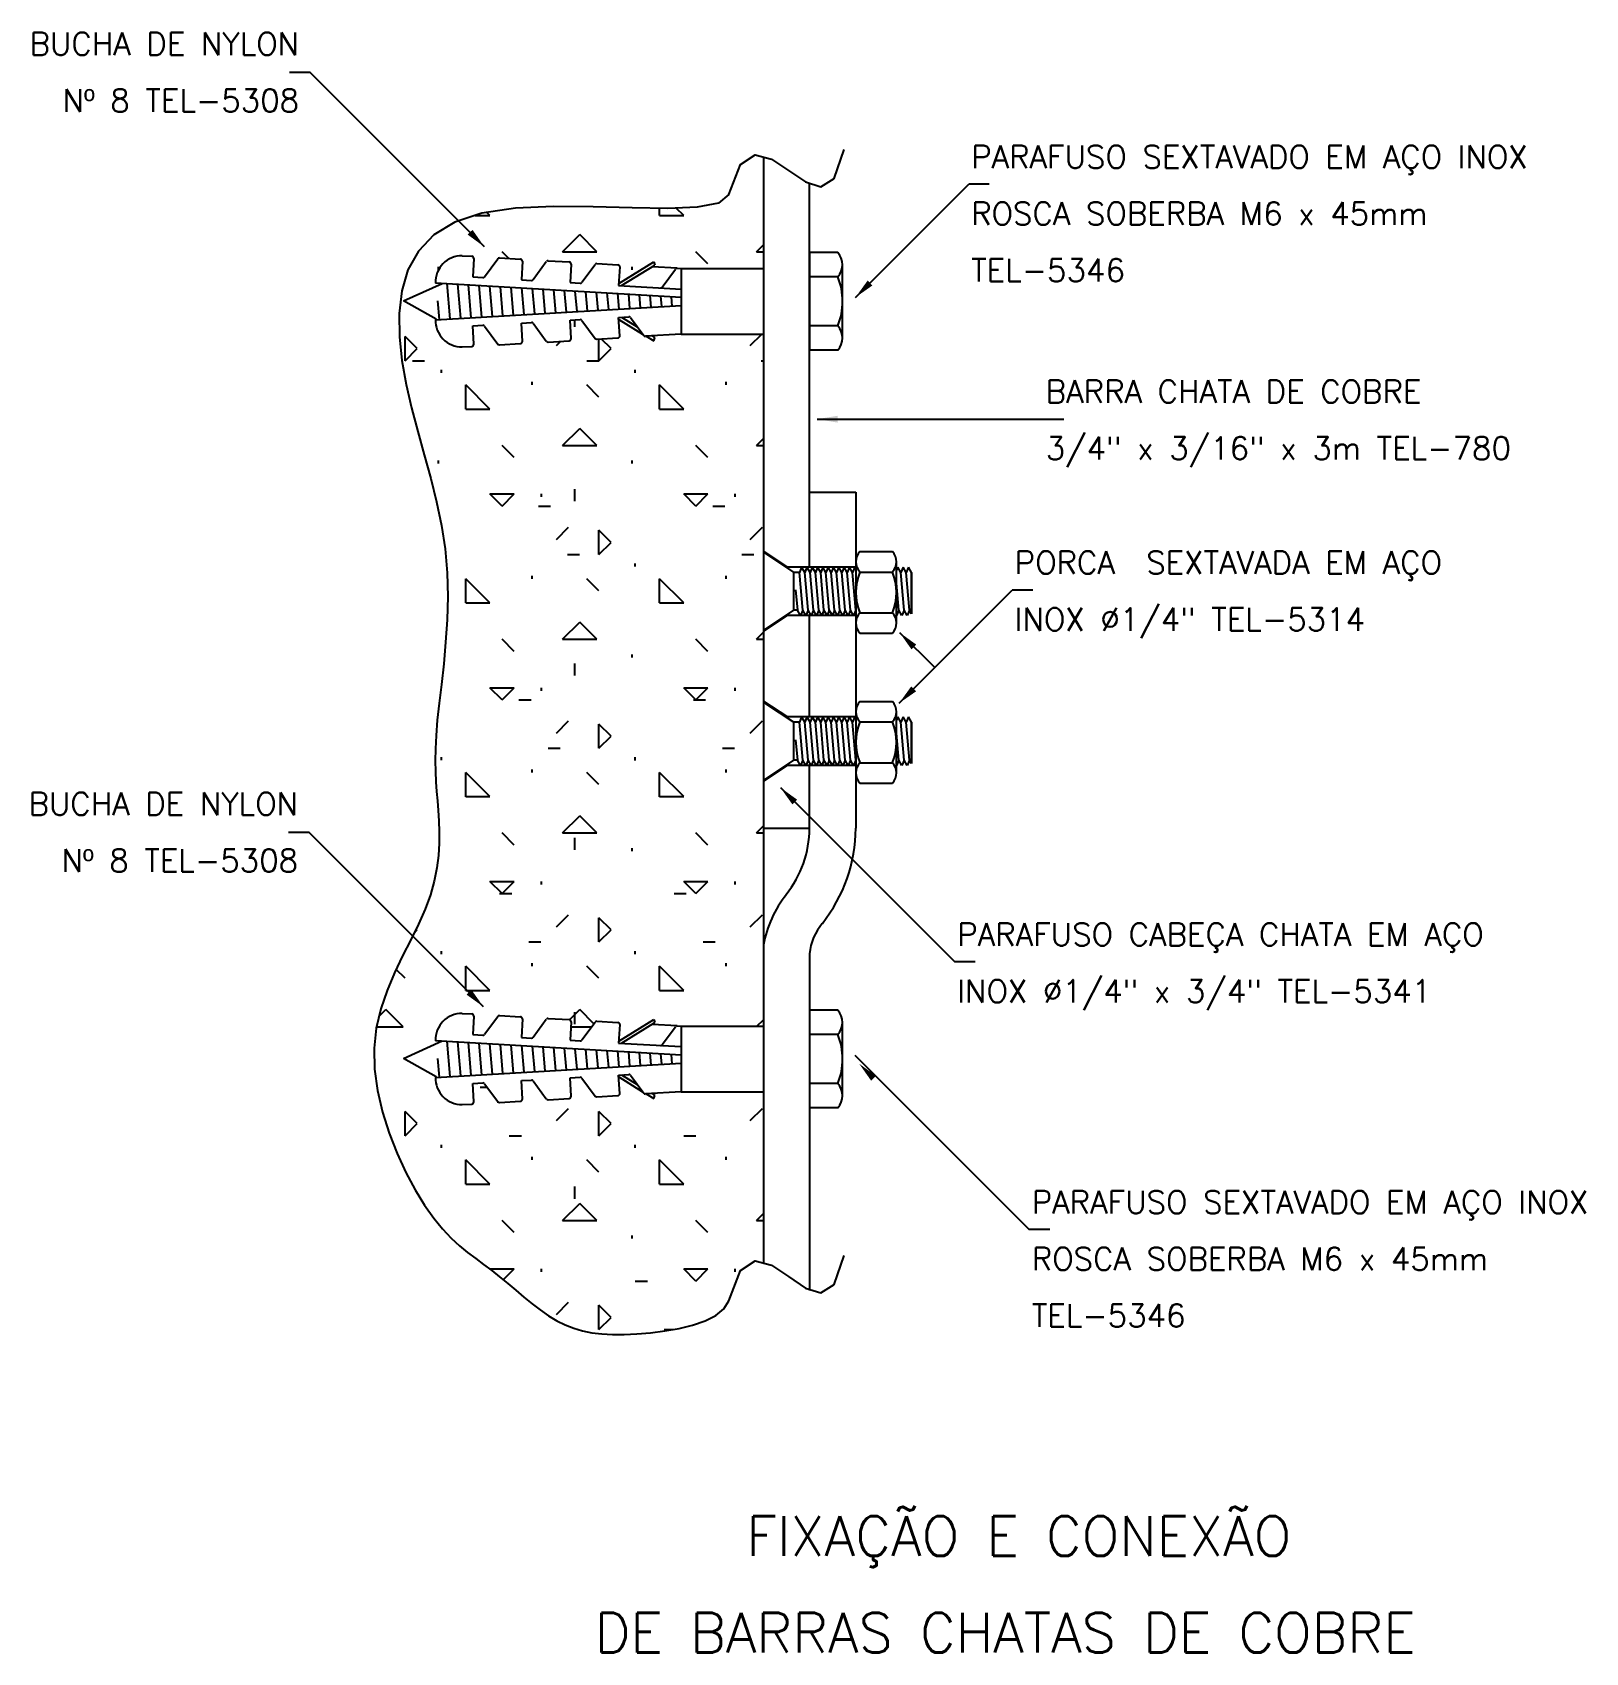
# Model space of a CAD drawing. Header units: millimetres. Extents: x -4559.3 to -4545.6, y -4617 to -4602.7.
import ezdxf
from ezdxf.enums import TextEntityAlignment as Align

# ---------------------------------------------------------------- set-up
doc = ezdxf.new("R2010")
doc.units = ezdxf.units.MM
doc.header["$LTSCALE"] = 10
doc.linetypes.add('DASHED', pattern=[0.75, 0.5, -0.25])
doc.layers.add('Termotécnica', color=7, linetype='Continuous')
doc.styles.add('r140', font='romans.shx')
doc.styles.add('r80', font='romans.shx')

msp = doc.modelspace()

# ---------------------------------------------------------------- hatches: boundary and pattern name
at = {"layer": 'Termotécnica'}
h = msp.add_hatch(dxfattribs=at)
h.set_pattern_fill('CONCRE', color=1, scale=1.706667, style=0)
h.set_pattern_definition([(0, (-4560.5713, -4619.7083), (1.70667, 1.70667), [0.21333, -1.49333]), (90, (-4560.5713, -4619.7083), (-1.70667, 1.70667), [0.21333, -1.49333]), (135, (-4560.358, -4619.7083), (-1.70667, 0), [0.3017, -2.11189]), (0, (-4560.358, -4618.7483), (1.70667, 1.70667), [0.21333, -1.49333]), (45, (-4560.2513, -4618.8549), (0, 1.70667), [0.15085, -2.26274]), (135, (-4560.2513, -4618.8549), (-1.70667, 0), [0.15085, -2.26274]), (0, (-4559.718, -4618.3216), (1.70667, 1.70667), [0.3017, -1.40497]), (45, (-4559.718, -4618.3216), (0, 1.70667), [0.21333, -2.20026]), (135, (-4559.4163, -4618.3216), (-1.70667, 0), [0.21333, -2.20026]), (90, (-4559.398, -4619.2816), (-1.70667, 1.70667), [0.21333, -1.49333]), (45, (-4559.398, -4619.2816), (0, 1.70667), [0.15085, -2.26274]), (135, (-4559.2913, -4619.1749), (-1.70667, 0), [0.15085, -2.26274]), (0, (-4560.358, -4619.2816), (1.70667, 1.70667), [0.10667, -1.42933]), (0, (-4559.078, -4618.855), (1.70667, 1.70667), [0.10667, -1.42933]), (90, (-4559.6113, -4618.6416), (-1.70667, 1.70667), [0.10667, -1.42933]), (135, (-4559.398, -4619.6016), (-1.70667, 0), [0.15085, -2.26274]), (135, (-4560.1447, -4618.4283), (-1.70667, 0), [0.15085, -2.26274]), (45, (-4559.7713, -4619.1483), (0, 1.70667), [0.15085, -2.26274]), (90, (-4559.9847, -4619.495), (-1.70667, 1.70667), [0.02667, -1.68]), (90, (-4559.9047, -4618.775), (-1.70667, 1.70667), [0.02667, -1.68]), (90, (-4559.1047, -4618.4816), (-1.70667, 1.70667), [0.02667, -1.68]), (90, (-4559.078, -4619.3883), (-1.70667, 1.70667), [0.02667, -1.68])])
h.paths.add_polyline_path([(-4553.551, -4612.067), (-4553.867, -4612.086, -0.253792), (-4553.882, -4612.079), (-4553.892, -4612.066), (-4554.102, -4611.936), (-4554.093, -4612.081, -0.414214), (-4554.11, -4612.1), (-4554.295, -4612.111, -0.253792), (-4554.311, -4612.104), (-4554.427, -4611.946, 0.253792), (-4554.443, -4611.938), (-4554.531, -4611.944), (-4554.522, -4612.106, -0.414214), (-4554.539, -4612.125), (-4554.724, -4612.136, -0.253792), (-4554.74, -4612.128), (-4554.856, -4611.971, 0.253792), (-4554.871, -4611.963), (-4554.96, -4611.968), (-4554.95, -4612.131, -0.414214), (-4554.967, -4612.15), (-4555.153, -4612.161, -0.253792), (-4555.168, -4612.153), (-4555.284, -4611.996, 0.253792), (-4555.3, -4611.988), (-4555.388, -4611.993), (-4555.379, -4612.156, -0.414214), (-4555.396, -4612.175), (-4555.482, -4612.18, -0.393475), (-4555.716, -4611.962), (-4555.728, -4611.992), (-4555.756, -4611.945), (-4555.803, -4611.945), (-4555.803, -4611.611), (-4555.784, -4611.611), (-4555.765, -4611.565), (-4555.738, -4611.611), (-4555.717, -4611.611, -0.29125), (-4555.582, -4611.398), (-4556.04, -4610.941), (-4556.077, -4611.019), (-4556.143, -4611.174), (-4556.198, -4611.336), (-4556.238, -4611.506), (-4556.257, -4611.683), (-4556.253, -4611.867), (-4556.227, -4612.056), (-4556.183, -4612.245), (-4556.124, -4612.43), (-4556.054, -4612.609), (-4555.976, -4612.777), (-4555.894, -4612.93), (-4555.812, -4613.065), (-4555.732, -4613.18), (-4555.655, -4613.275), (-4555.579, -4613.355), (-4555.506, -4613.423), (-4555.434, -4613.483), (-4555.362, -4613.536), (-4555.292, -4613.588), (-4555.221, -4613.64), (-4555.151, -4613.696), (-4555.08, -4613.755), (-4555.009, -4613.815), (-4554.937, -4613.875), (-4554.866, -4613.933), (-4554.793, -4613.988), (-4554.721, -4614.039), (-4554.648, -4614.083), (-4554.575, -4614.12), (-4554.499, -4614.15), (-4554.421, -4614.173), (-4554.339, -4614.189), (-4554.251, -4614.2), (-4554.157, -4614.205), (-4554.055, -4614.204), (-4553.943, -4614.199), (-4553.823, -4614.189), (-4553.697, -4614.173), (-4553.571, -4614.151), (-4553.451, -4614.121), (-4553.342, -4614.083), (-4553.248, -4614.036), (-4553.177, -4613.977), (-4553.132, -4613.907), (-4553.029, -4613.64), (-4552.901, -4613.555), (-4552.828, -4613.574), (-4552.828, -4612.067)], flags=0)
h.paths.add_polyline_path([(-4552.828, -4607.576), (-4552.828, -4607.334), (-4552.828, -4607.305), (-4552.828, -4605.393), (-4553.551, -4605.393), (-4553.867, -4605.412, -0.253792), (-4553.882, -4605.405), (-4553.892, -4605.392), (-4554.102, -4605.263), (-4554.093, -4605.407, -0.414214), (-4554.11, -4605.426), (-4554.295, -4605.437, -0.253792), (-4554.311, -4605.43), (-4554.427, -4605.272, 0.253792), (-4554.443, -4605.265), (-4554.531, -4605.27), (-4554.522, -4605.432, -0.414214), (-4554.539, -4605.451), (-4554.724, -4605.462, -0.253792), (-4554.74, -4605.455), (-4554.856, -4605.297, 0.253792), (-4554.871, -4605.289), (-4554.96, -4605.295), (-4554.95, -4605.457, -0.414214), (-4554.967, -4605.476), (-4555.153, -4605.487, -0.253792), (-4555.168, -4605.48), (-4555.284, -4605.322, 0.253792), (-4555.3, -4605.314), (-4555.388, -4605.32), (-4555.379, -4605.482, -0.414214), (-4555.396, -4605.501), (-4555.482, -4605.506, -0.393475), (-4555.716, -4605.288), (-4555.728, -4605.318), (-4555.756, -4605.271), (-4555.803, -4605.271), (-4555.803, -4604.937), (-4555.784, -4604.937), (-4555.765, -4604.891), (-4555.738, -4604.937), (-4555.717, -4604.937, -0.415154), (-4555.482, -4604.702), (-4555.396, -4604.707, -0.414214), (-4555.379, -4604.726), (-4555.388, -4604.889), (-4555.3, -4604.894, 0.253792), (-4555.284, -4604.887), (-4555.21, -4604.785), (-4555.573, -4604.422), (-4555.731, -4604.519), (-4555.867, -4604.661), (-4555.959, -4604.827), (-4556.014, -4605.012), (-4556.037, -4605.21), (-4556.034, -4605.416), (-4556.012, -4605.626), (-4555.974, -4605.836), (-4555.927, -4606.043), (-4555.872, -4606.25), (-4555.815, -4606.457), (-4555.758, -4606.663), (-4555.706, -4606.87), (-4555.662, -4607.077), (-4555.63, -4607.285), (-4555.613, -4607.495), (-4555.608, -4607.703), (-4555.613, -4607.908), (-4555.627, -4608.107), (-4555.644, -4608.298), (-4555.664, -4608.478), (-4555.684, -4608.644), (-4555.7, -4608.794), (-4555.711, -4608.927), (-4555.717, -4609.045), (-4555.719, -4609.15), (-4555.717, -4609.246), (-4555.712, -4609.335), (-4555.706, -4609.42), (-4555.699, -4609.504), (-4555.692, -4609.59), (-4555.687, -4609.681), (-4555.683, -4609.777), (-4555.684, -4609.878), (-4555.69, -4609.984), (-4555.704, -4610.095), (-4555.727, -4610.211), (-4555.761, -4610.333), (-4555.807, -4610.459), (-4555.866, -4610.59), (-4555.934, -4610.727), (-4556.006, -4610.87), (-4556.04, -4610.941), (-4555.582, -4611.398, -0.110539), (-4555.482, -4611.376), (-4555.396, -4611.381, -0.414214), (-4555.379, -4611.4), (-4555.388, -4611.563), (-4555.3, -4611.568, 0.253792), (-4555.284, -4611.56), (-4555.168, -4611.403, -0.253792), (-4555.153, -4611.395), (-4554.967, -4611.406, -0.414214), (-4554.95, -4611.425), (-4554.96, -4611.588), (-4554.871, -4611.593, 0.253792), (-4554.856, -4611.585), (-4554.74, -4611.427, -0.253792), (-4554.724, -4611.42), (-4554.539, -4611.431, -0.414214), (-4554.522, -4611.45), (-4554.531, -4611.612), (-4554.443, -4611.618, 0.253792), (-4554.427, -4611.61), (-4554.311, -4611.452, -0.253792), (-4554.295, -4611.445), (-4554.11, -4611.456, -0.414214), (-4554.093, -4611.475), (-4554.102, -4611.62), (-4553.794, -4611.43), (-4553.783, -4611.457), (-4553.809, -4611.473), (-4553.587, -4611.486), (-4553.551, -4611.489), (-4552.828, -4611.489), (-4552.828, -4610.773), (-4552.828, -4609.745), (-4552.828, -4609.332), (-4552.828, -4609.302), (-4552.828, -4609.06), (-4552.828, -4608.897), (-4552.828, -4608.655), (-4552.828, -4608.625), (-4552.828, -4608.011), (-4552.828, -4607.982), (-4552.828, -4607.739)], flags=0)
h.paths.add_polyline_path([(-4552.828, -4603.831), (-4552.901, -4603.812), (-4553.029, -4603.897), (-4553.132, -4604.164), (-4553.222, -4604.238), (-4553.41, -4604.274), (-4553.671, -4604.285), (-4553.985, -4604.28), (-4554.328, -4604.271), (-4554.678, -4604.269), (-4555.012, -4604.283), (-4555.307, -4604.327), (-4555.547, -4604.406), (-4555.573, -4604.422), (-4555.21, -4604.785), (-4555.168, -4604.729, -0.253792), (-4555.153, -4604.721), (-4554.967, -4604.732, -0.414214), (-4554.95, -4604.751), (-4554.96, -4604.914), (-4554.871, -4604.919, 0.253792), (-4554.856, -4604.912), (-4554.74, -4604.754, -0.253792), (-4554.724, -4604.746), (-4554.539, -4604.757, -0.414214), (-4554.522, -4604.776), (-4554.531, -4604.939), (-4554.443, -4604.944, 0.253792), (-4554.427, -4604.936), (-4554.311, -4604.779, -0.253792), (-4554.295, -4604.771), (-4554.11, -4604.782, -0.414214), (-4554.093, -4604.801), (-4554.102, -4604.946), (-4553.794, -4604.756), (-4553.783, -4604.784), (-4553.809, -4604.8), (-4553.587, -4604.812), (-4553.551, -4604.815), (-4552.828, -4604.815)])

# ---------------------------------------------------------------- linework, layer by layer
at = {"layer": 'Termotécnica', "color": 2}
for p, q in [((-4556.821, -4603.088), (-4557.001, -4603.088)), ((-4555.285, -4604.624), (-4556.821, -4603.088)), ((-4552.017, -4605.069), (-4551.02, -4604.072)), ((-4550.84, -4604.072), (-4551.02, -4604.072)), ((-4555.482, -4604.702), (-4555.396, -4604.707)), ((-4555.379, -4604.726), (-4555.388, -4604.889)), ((-4555.284, -4604.887), (-4555.168, -4604.729)), ((-4555.153, -4604.721), (-4554.967, -4604.732)), ((-4554.724, -4604.746), (-4554.539, -4604.757)), ((-4552.421, -4604.675), (-4552.421, -4605.533)), ((-4552.172, -4604.675), (-4552.421, -4604.675)), ((-4555.388, -4604.889), (-4555.3, -4604.894)), ((-4554.95, -4604.751), (-4554.96, -4604.914)), ((-4554.856, -4604.912), (-4554.74, -4604.754)), ((-4554.522, -4604.776), (-4554.531, -4604.939)), ((-4554.427, -4604.936), (-4554.311, -4604.779)), ((-4554.295, -4604.771), (-4554.11, -4604.782)), ((-4554.093, -4604.801), (-4554.103, -4604.964)), ((-4553.551, -4604.815), (-4552.828, -4604.815)), ((-4553.551, -4604.815), (-4553.551, -4605.393)), ((-4552.828, -4604.815), (-4552.828, -4605.393)), ((-4552.172, -4604.888), (-4552.421, -4604.888)), ((-4552.131, -4605.424), (-4552.131, -4604.781)), ((-4555.998, -4605.1), (-4555.657, -4604.946)), ((-4555.717, -4604.942), (-4553.551, -4605.068)), ((-4554.96, -4604.914), (-4554.871, -4604.919)), ((-4554.531, -4604.939), (-4554.443, -4604.944)), ((-4554.103, -4604.964), (-4553.551, -4604.996)), ((-4555.709, -4605.262), (-4555.998, -4605.1)), ((-4555.717, -4605.266), (-4553.551, -4605.14)), ((-4555.707, -4605.266), (-4555.709, -4605.262)), ((-4555.388, -4605.32), (-4555.3, -4605.314)), ((-4555.379, -4605.482), (-4555.388, -4605.32)), ((-4554.96, -4605.295), (-4554.871, -4605.289)), ((-4554.95, -4605.457), (-4554.96, -4605.295)), ((-4554.856, -4605.297), (-4554.74, -4605.455)), ((-4554.531, -4605.27), (-4554.443, -4605.265)), ((-4554.522, -4605.432), (-4554.531, -4605.27)), ((-4554.427, -4605.272), (-4554.311, -4605.43)), ((-4554.103, -4605.245), (-4554.014, -4605.24)), ((-4554.093, -4605.407), (-4554.103, -4605.245)), ((-4553.999, -4605.247), (-4553.882, -4605.405)), ((-4552.172, -4605.32), (-4552.421, -4605.32)), ((-4555.284, -4605.322), (-4555.168, -4605.48)), ((-4554.724, -4605.462), (-4554.539, -4605.451)), ((-4554.295, -4605.437), (-4554.11, -4605.426)), ((-4553.551, -4605.393), (-4552.828, -4605.393)), ((-4555.482, -4605.506), (-4555.396, -4605.501)), ((-4555.153, -4605.487), (-4554.967, -4605.476)), ((-4552.172, -4605.533), (-4552.421, -4605.533)), ((-4552.355, -4606.141), (-4550.183, -4606.141)), ((-4551.98, -4607.308), (-4551.691, -4607.308)), ((-4552.491, -4607.444), (-4552.511, -4607.491)), ((-4552.464, -4607.491), (-4552.491, -4607.444)), ((-4552.445, -4607.444), (-4552.464, -4607.491)), ((-4552.417, -4607.491), (-4552.445, -4607.444)), ((-4552.398, -4607.444), (-4552.417, -4607.491)), ((-4552.37, -4607.491), (-4552.398, -4607.444)), ((-4552.351, -4607.444), (-4552.37, -4607.491)), ((-4552.323, -4607.491), (-4552.351, -4607.444)), ((-4552.304, -4607.444), (-4552.323, -4607.491)), ((-4552.277, -4607.491), (-4552.304, -4607.444)), ((-4552.257, -4607.444), (-4552.277, -4607.491)), ((-4552.23, -4607.491), (-4552.257, -4607.444)), ((-4552.21, -4607.444), (-4552.23, -4607.491)), ((-4552.183, -4607.491), (-4552.21, -4607.444)), ((-4552.164, -4607.444), (-4552.183, -4607.491)), ((-4552.136, -4607.491), (-4552.164, -4607.444)), ((-4552.117, -4607.444), (-4552.136, -4607.491)), ((-4552.089, -4607.491), (-4552.117, -4607.444)), ((-4552.07, -4607.444), (-4552.089, -4607.491)), ((-4552.043, -4607.491), (-4552.07, -4607.444)), ((-4552.023, -4607.444), (-4552.043, -4607.491)), ((-4552.015, -4607.459), (-4552.023, -4607.444)), ((-4552.015, -4607.398), (-4552.015, -4607.94)), ((-4551.656, -4607.937), (-4551.656, -4607.398)), ((-4551.645, -4607.444), (-4551.656, -4607.471)), ((-4551.617, -4607.491), (-4551.645, -4607.444)), ((-4551.598, -4607.444), (-4551.617, -4607.491)), ((-4551.57, -4607.491), (-4551.598, -4607.444)), ((-4551.551, -4607.444), (-4551.57, -4607.491)), ((-4551.524, -4607.491), (-4551.551, -4607.444)), ((-4552.511, -4607.491), (-4552.559, -4607.491)), ((-4551.98, -4607.488), (-4551.691, -4607.488)), ((-4551.524, -4607.491), (-4551.524, -4607.855)), ((-4551.524, -4607.825), (-4551.524, -4607.491)), ((-4551.633, -4608.644), (-4550.636, -4607.648)), ((-4550.456, -4607.648), (-4550.636, -4607.648)), ((-4552.529, -4607.825), (-4552.559, -4607.825)), ((-4552.501, -4607.871), (-4552.529, -4607.825)), ((-4552.482, -4607.825), (-4552.501, -4607.871)), ((-4552.455, -4607.871), (-4552.482, -4607.825)), ((-4552.435, -4607.825), (-4552.455, -4607.871)), ((-4552.408, -4607.871), (-4552.435, -4607.825)), ((-4552.388, -4607.825), (-4552.408, -4607.871)), ((-4552.361, -4607.871), (-4552.388, -4607.825)), ((-4552.341, -4607.825), (-4552.361, -4607.871)), ((-4552.314, -4607.871), (-4552.341, -4607.825)), ((-4552.295, -4607.825), (-4552.314, -4607.871)), ((-4552.267, -4607.871), (-4552.295, -4607.825)), ((-4552.248, -4607.825), (-4552.267, -4607.871)), ((-4552.22, -4607.871), (-4552.248, -4607.825)), ((-4552.201, -4607.825), (-4552.22, -4607.871)), ((-4552.174, -4607.871), (-4552.201, -4607.825)), ((-4552.154, -4607.825), (-4552.174, -4607.871)), ((-4552.127, -4607.871), (-4552.154, -4607.825)), ((-4552.107, -4607.825), (-4552.127, -4607.871)), ((-4552.08, -4607.871), (-4552.107, -4607.825)), ((-4552.08, -4607.871), (-4552.107, -4607.825)), ((-4552.061, -4607.825), (-4552.08, -4607.871)), ((-4552.061, -4607.825), (-4552.08, -4607.871)), ((-4552.033, -4607.871), (-4552.061, -4607.825)), ((-4552.033, -4607.871), (-4552.061, -4607.825)), ((-4552.014, -4607.825), (-4552.033, -4607.871)), ((-4552.014, -4607.825), (-4552.033, -4607.871)), ((-4551.98, -4607.847), (-4551.691, -4607.847)), ((-4551.635, -4607.825), (-4551.655, -4607.871)), ((-4551.608, -4607.871), (-4551.635, -4607.825)), ((-4551.588, -4607.825), (-4551.608, -4607.871)), ((-4551.561, -4607.871), (-4551.588, -4607.825)), ((-4551.542, -4607.825), (-4551.561, -4607.871)), ((-4551.524, -4607.855), (-4551.542, -4607.825)), ((-4551.98, -4608.027), (-4551.691, -4608.027)), ((-4551.629, -4608.021), (-4551.319, -4608.33)), ((-4552.015, -4608.719), (-4552.015, -4609.261)), ((-4551.98, -4608.629), (-4551.691, -4608.629)), ((-4551.656, -4609.258), (-4551.656, -4608.719)), ((-4552.511, -4608.812), (-4552.559, -4608.812)), ((-4552.491, -4608.765), (-4552.511, -4608.812)), ((-4552.464, -4608.812), (-4552.491, -4608.765)), ((-4552.445, -4608.765), (-4552.464, -4608.812)), ((-4552.417, -4608.812), (-4552.445, -4608.765)), ((-4552.398, -4608.765), (-4552.417, -4608.812)), ((-4552.37, -4608.812), (-4552.398, -4608.765)), ((-4552.351, -4608.765), (-4552.37, -4608.812)), ((-4552.323, -4608.812), (-4552.351, -4608.765)), ((-4552.304, -4608.765), (-4552.323, -4608.812)), ((-4552.277, -4608.812), (-4552.304, -4608.765)), ((-4552.257, -4608.765), (-4552.277, -4608.812)), ((-4552.23, -4608.812), (-4552.257, -4608.765)), ((-4552.21, -4608.765), (-4552.23, -4608.812)), ((-4552.183, -4608.812), (-4552.21, -4608.765)), ((-4552.164, -4608.765), (-4552.183, -4608.812)), ((-4552.136, -4608.812), (-4552.164, -4608.765)), ((-4552.117, -4608.765), (-4552.136, -4608.812)), ((-4552.089, -4608.812), (-4552.117, -4608.765)), ((-4552.07, -4608.765), (-4552.089, -4608.812)), ((-4552.043, -4608.812), (-4552.07, -4608.765)), ((-4552.023, -4608.765), (-4552.043, -4608.812)), ((-4552.015, -4608.78), (-4552.023, -4608.765)), ((-4551.98, -4608.809), (-4551.691, -4608.809)), ((-4551.645, -4608.765), (-4551.656, -4608.792)), ((-4551.617, -4608.812), (-4551.645, -4608.765)), ((-4551.598, -4608.765), (-4551.617, -4608.812)), ((-4551.57, -4608.812), (-4551.598, -4608.765)), ((-4551.551, -4608.765), (-4551.57, -4608.812)), ((-4551.524, -4608.812), (-4551.551, -4608.765)), ((-4551.524, -4609.145), (-4551.524, -4608.812)), ((-4551.524, -4608.812), (-4551.524, -4609.176)), ((-4552.529, -4609.145), (-4552.559, -4609.145)), ((-4552.501, -4609.192), (-4552.529, -4609.145)), ((-4552.482, -4609.145), (-4552.501, -4609.192)), ((-4552.455, -4609.192), (-4552.482, -4609.145)), ((-4552.435, -4609.145), (-4552.455, -4609.192)), ((-4552.408, -4609.192), (-4552.435, -4609.145)), ((-4552.388, -4609.145), (-4552.408, -4609.192)), ((-4552.361, -4609.192), (-4552.388, -4609.145)), ((-4552.341, -4609.145), (-4552.361, -4609.192)), ((-4552.314, -4609.192), (-4552.341, -4609.145)), ((-4552.295, -4609.145), (-4552.314, -4609.192)), ((-4552.267, -4609.192), (-4552.295, -4609.145)), ((-4552.248, -4609.145), (-4552.267, -4609.192)), ((-4552.22, -4609.192), (-4552.248, -4609.145)), ((-4552.201, -4609.145), (-4552.22, -4609.192)), ((-4552.174, -4609.192), (-4552.201, -4609.145)), ((-4552.154, -4609.145), (-4552.174, -4609.192)), ((-4552.127, -4609.192), (-4552.154, -4609.145)), ((-4552.107, -4609.145), (-4552.127, -4609.192)), ((-4552.08, -4609.192), (-4552.107, -4609.145)), ((-4552.08, -4609.192), (-4552.107, -4609.145)), ((-4552.061, -4609.145), (-4552.08, -4609.192)), ((-4552.061, -4609.145), (-4552.08, -4609.192)), ((-4552.033, -4609.192), (-4552.061, -4609.145)), ((-4552.033, -4609.192), (-4552.061, -4609.145)), ((-4552.014, -4609.145), (-4552.033, -4609.192)), ((-4552.014, -4609.145), (-4552.033, -4609.192)), ((-4551.98, -4609.168), (-4551.691, -4609.168)), ((-4551.635, -4609.145), (-4551.655, -4609.192)), ((-4551.608, -4609.192), (-4551.635, -4609.145)), ((-4551.588, -4609.145), (-4551.608, -4609.192)), ((-4551.561, -4609.192), (-4551.588, -4609.145)), ((-4551.542, -4609.145), (-4551.561, -4609.192)), ((-4551.524, -4609.176), (-4551.542, -4609.145)), ((-4552.678, -4609.387), (-4551.142, -4610.922)), ((-4551.98, -4609.347), (-4551.691, -4609.347)), ((-4556.83, -4609.783), (-4557.01, -4609.783)), ((-4555.294, -4611.318), (-4556.83, -4609.783)), ((-4550.962, -4610.922), (-4551.142, -4610.922)), ((-4555.482, -4611.376), (-4555.396, -4611.381)), ((-4555.379, -4611.4), (-4555.388, -4611.563)), ((-4555.284, -4611.56), (-4555.168, -4611.403)), ((-4555.153, -4611.395), (-4554.967, -4611.406)), ((-4554.95, -4611.425), (-4554.96, -4611.588)), ((-4554.856, -4611.585), (-4554.74, -4611.427)), ((-4554.724, -4611.42), (-4554.539, -4611.431)), ((-4554.522, -4611.45), (-4554.531, -4611.612)), ((-4554.427, -4611.61), (-4554.311, -4611.452)), ((-4554.295, -4611.445), (-4554.11, -4611.456)), ((-4552.172, -4611.349), (-4552.421, -4611.349)), ((-4552.421, -4611.349), (-4552.421, -4612.207)), ((-4552.131, -4612.098), (-4552.131, -4611.454)), ((-4555.388, -4611.563), (-4555.3, -4611.568)), ((-4554.96, -4611.588), (-4554.871, -4611.593)), ((-4554.093, -4611.475), (-4554.103, -4611.637)), ((-4553.551, -4611.489), (-4553.551, -4612.067)), ((-4553.551, -4611.489), (-4552.828, -4611.489)), ((-4552.828, -4611.489), (-4552.828, -4612.067)), ((-4552.172, -4611.562), (-4552.421, -4611.562)), ((-4555.998, -4611.774), (-4555.657, -4611.619)), ((-4555.717, -4611.616), (-4553.551, -4611.742)), ((-4554.531, -4611.612), (-4554.443, -4611.618)), ((-4554.103, -4611.637), (-4553.551, -4611.669)), ((-4555.709, -4611.935), (-4555.998, -4611.774)), ((-4555.717, -4611.94), (-4553.551, -4611.814)), ((-4552.022, -4611.745), (-4550.486, -4613.28)), ((-4555.707, -4611.939), (-4555.709, -4611.935)), ((-4555.388, -4611.993), (-4555.3, -4611.988)), ((-4555.379, -4612.156), (-4555.388, -4611.993)), ((-4555.284, -4611.996), (-4555.168, -4612.153)), ((-4554.96, -4611.968), (-4554.871, -4611.963)), ((-4554.95, -4612.131), (-4554.96, -4611.968)), ((-4554.856, -4611.971), (-4554.74, -4612.128)), ((-4554.531, -4611.944), (-4554.443, -4611.938)), ((-4554.522, -4612.106), (-4554.531, -4611.944)), ((-4554.427, -4611.946), (-4554.311, -4612.104)), ((-4554.103, -4611.919), (-4554.014, -4611.914)), ((-4554.093, -4612.081), (-4554.103, -4611.919)), ((-4553.999, -4611.921), (-4553.882, -4612.079)), ((-4552.172, -4611.994), (-4552.421, -4611.994)), ((-4555.153, -4612.161), (-4554.967, -4612.15)), ((-4554.724, -4612.136), (-4554.539, -4612.125)), ((-4554.295, -4612.111), (-4554.11, -4612.1)), ((-4553.551, -4612.067), (-4552.828, -4612.067)), ((-4555.482, -4612.18), (-4555.396, -4612.175)), ((-4552.172, -4612.207), (-4552.421, -4612.207)), ((-4550.306, -4613.28), (-4550.486, -4613.28))]:
    msp.add_line(p, q, dxfattribs=at)
at = {"layer": 'Termotécnica', "color": 3}
for p, q in [((-4552.828, -4603.831), (-4552.828, -4613.574)), ((-4552.421, -4607.444), (-4552.421, -4604.073)), ((-4552.421, -4606.786), (-4552.015, -4606.786)), ((-4552.015, -4606.786), (-4552.015, -4609.745)), ((-4552.421, -4608.765), (-4552.421, -4607.871)), ((-4552.421, -4609.745), (-4552.421, -4609.192)), ((-4552.828, -4609.745), (-4552.421, -4609.745)), ((-4552.421, -4610.85), (-4552.421, -4613.816))]:
    msp.add_line(p, q, dxfattribs=at)
at = {"layer": 'Termotécnica', "color": 1}
for p, q in [((-4554.102, -4604.946), (-4553.794, -4604.756)), ((-4554.077, -4604.965), (-4553.783, -4604.784)), ((-4553.587, -4604.812), (-4553.809, -4604.8)), ((-4553.794, -4604.756), (-4553.783, -4604.784)), ((-4553.719, -4604.978), (-4553.603, -4604.82)), ((-4553.587, -4604.812), (-4553.551, -4604.815)), ((-4555.587, -4605.259), (-4555.614, -4604.948)), ((-4555.494, -4605.253), (-4555.52, -4604.954)), ((-4555.401, -4605.248), (-4555.426, -4604.959)), ((-4555.308, -4605.242), (-4555.332, -4604.965)), ((-4555.215, -4605.237), (-4555.238, -4604.97)), ((-4555.122, -4605.232), (-4555.144, -4604.975)), ((-4555.028, -4605.226), (-4555.05, -4604.981)), ((-4554.935, -4605.221), (-4554.955, -4604.986)), ((-4554.842, -4605.215), (-4554.861, -4604.992)), ((-4554.749, -4605.21), (-4554.767, -4604.997)), ((-4554.656, -4605.205), (-4554.673, -4605.003)), ((-4554.563, -4605.199), (-4554.579, -4605.008)), ((-4554.469, -4605.194), (-4554.485, -4605.014)), ((-4554.376, -4605.188), (-4554.391, -4605.019)), ((-4554.283, -4605.183), (-4554.297, -4605.025)), ((-4554.19, -4605.177), (-4554.203, -4605.03)), ((-4554.097, -4605.172), (-4554.109, -4605.036)), ((-4555.68, -4605.264), (-4555.695, -4605.1)), ((-4554.004, -4605.167), (-4554.014, -4605.041)), ((-4553.91, -4605.161), (-4553.92, -4605.047)), ((-4553.817, -4605.156), (-4553.826, -4605.052)), ((-4553.724, -4605.15), (-4553.732, -4605.057)), ((-4553.631, -4605.145), (-4553.638, -4605.063)), ((-4554.102, -4605.263), (-4553.892, -4605.392)), ((-4554.077, -4605.243), (-4553.939, -4605.328)), ((-4553.551, -4605.393), (-4553.867, -4605.412)), ((-4553.86, -4605.412), (-4553.794, -4605.452)), ((-4553.809, -4605.409), (-4553.783, -4605.425)), ((-4553.794, -4605.452), (-4553.783, -4605.425)), ((-4552.81, -4607.325), (-4552.559, -4607.491)), ((-4552.559, -4607.825), (-4552.559, -4607.491)), ((-4552.482, -4607.825), (-4552.511, -4607.491)), ((-4552.435, -4607.825), (-4552.464, -4607.491)), ((-4552.388, -4607.825), (-4552.417, -4607.491)), ((-4552.341, -4607.825), (-4552.37, -4607.491)), ((-4552.295, -4607.825), (-4552.323, -4607.491)), ((-4552.248, -4607.825), (-4552.277, -4607.491)), ((-4552.201, -4607.825), (-4552.23, -4607.491)), ((-4552.154, -4607.825), (-4552.183, -4607.491)), ((-4552.107, -4607.825), (-4552.136, -4607.491)), ((-4552.061, -4607.825), (-4552.089, -4607.491)), ((-4552.014, -4607.825), (-4552.043, -4607.491)), ((-4551.635, -4607.825), (-4551.656, -4607.587)), ((-4551.588, -4607.825), (-4551.617, -4607.491)), ((-4551.588, -4607.825), (-4551.617, -4607.491)), ((-4551.542, -4607.825), (-4551.57, -4607.491)), ((-4552.544, -4607.644), (-4552.529, -4607.825)), ((-4552.81, -4607.991), (-4552.559, -4607.825)), ((-4551.655, -4607.871), (-4551.656, -4607.859)), ((-4552.81, -4608.645), (-4552.559, -4608.812)), ((-4552.559, -4609.145), (-4552.559, -4608.812)), ((-4552.482, -4609.145), (-4552.511, -4608.812)), ((-4552.435, -4609.145), (-4552.464, -4608.812)), ((-4552.388, -4609.145), (-4552.417, -4608.812)), ((-4552.341, -4609.145), (-4552.37, -4608.812)), ((-4552.295, -4609.145), (-4552.323, -4608.812)), ((-4552.248, -4609.145), (-4552.277, -4608.812)), ((-4552.201, -4609.145), (-4552.23, -4608.812)), ((-4552.154, -4609.145), (-4552.183, -4608.812)), ((-4552.107, -4609.145), (-4552.136, -4608.812)), ((-4552.061, -4609.145), (-4552.089, -4608.812)), ((-4552.014, -4609.145), (-4552.043, -4608.812)), ((-4551.588, -4609.145), (-4551.617, -4608.812)), ((-4551.588, -4609.145), (-4551.617, -4608.812)), ((-4551.542, -4609.145), (-4551.57, -4608.812)), ((-4552.544, -4608.965), (-4552.529, -4609.145)), ((-4551.635, -4609.145), (-4551.656, -4608.908)), ((-4552.81, -4609.312), (-4552.559, -4609.145)), ((-4551.655, -4609.192), (-4551.656, -4609.18)), ((-4554.102, -4611.62), (-4553.794, -4611.43)), ((-4554.077, -4611.639), (-4553.783, -4611.457)), ((-4553.794, -4611.43), (-4553.783, -4611.457)), ((-4553.587, -4611.486), (-4553.809, -4611.473)), ((-4553.719, -4611.651), (-4553.603, -4611.494)), ((-4553.587, -4611.486), (-4553.551, -4611.489)), ((-4555.587, -4611.932), (-4555.614, -4611.622)), ((-4555.494, -4611.927), (-4555.52, -4611.627)), ((-4555.401, -4611.922), (-4555.426, -4611.633)), ((-4555.308, -4611.916), (-4555.332, -4611.638)), ((-4555.215, -4611.911), (-4555.238, -4611.644)), ((-4555.122, -4611.905), (-4555.144, -4611.649)), ((-4555.028, -4611.9), (-4555.05, -4611.655)), ((-4554.935, -4611.895), (-4554.955, -4611.66)), ((-4554.842, -4611.889), (-4554.861, -4611.666)), ((-4554.749, -4611.884), (-4554.767, -4611.671)), ((-4554.656, -4611.878), (-4554.673, -4611.677)), ((-4554.563, -4611.873), (-4554.579, -4611.682)), ((-4554.469, -4611.868), (-4554.485, -4611.688)), ((-4554.376, -4611.862), (-4554.391, -4611.693)), ((-4554.283, -4611.857), (-4554.297, -4611.698)), ((-4554.19, -4611.851), (-4554.203, -4611.704)), ((-4554.097, -4611.846), (-4554.109, -4611.709)), ((-4554.004, -4611.84), (-4554.014, -4611.715)), ((-4553.91, -4611.835), (-4553.92, -4611.72)), ((-4553.817, -4611.83), (-4553.826, -4611.726)), ((-4553.724, -4611.824), (-4553.732, -4611.731)), ((-4553.631, -4611.819), (-4553.638, -4611.737)), ((-4555.68, -4611.938), (-4555.695, -4611.774)), ((-4555.301, -4611.992), (-4555.302, -4611.988)), ((-4554.102, -4611.936), (-4553.892, -4612.066)), ((-4554.077, -4611.917), (-4553.939, -4612.002)), ((-4553.551, -4612.067), (-4553.867, -4612.086)), ((-4553.86, -4612.086), (-4553.794, -4612.126)), ((-4553.809, -4612.083), (-4553.783, -4612.099)), ((-4553.794, -4612.126), (-4553.783, -4612.099))]:
    msp.add_line(p, q, dxfattribs=at)
at = {"layer": 'Termotécnica', "color": 1, "linetype": 'DASHED', "ltscale": 0.8}
for p, q in [((-4552.828, -4607.305), (-4552.616, -4607.444)), ((-4552.828, -4608.011), (-4552.616, -4607.871)), ((-4552.828, -4608.625), (-4552.616, -4608.765)), ((-4552.828, -4609.332), (-4552.616, -4609.192))]:
    msp.add_line(p, q, dxfattribs=at)
at = {"layer": 'Termotécnica', "color": 1, "linetype": 'DASHED'}
for p, q in [((-4552.015, -4607.444), (-4552.616, -4607.444)), ((-4552.015, -4607.871), (-4552.616, -4607.871)), ((-4552.015, -4608.765), (-4552.616, -4608.765)), ((-4552.015, -4609.192), (-4552.616, -4609.192))]:
    msp.add_line(p, q, dxfattribs=at)
at = {"layer": 'Termotécnica', "color": 2}
for points in [[(-4553.132, -4604.164), (-4553.029, -4603.897), (-4552.901, -4603.812), (-4552.757, -4603.85), (-4552.606, -4603.95), (-4552.458, -4604.052), (-4552.321, -4604.096), (-4552.205, -4604.021), (-4552.118, -4603.767)], [(-4553.132, -4604.164), (-4553.222, -4604.238), (-4553.41, -4604.274), (-4553.671, -4604.285), (-4553.985, -4604.28), (-4554.328, -4604.271), (-4554.678, -4604.269), (-4555.012, -4604.283), (-4555.307, -4604.327), (-4555.547, -4604.406), (-4555.731, -4604.519), (-4555.867, -4604.661), (-4555.959, -4604.827), (-4556.014, -4605.012), (-4556.037, -4605.21), (-4556.034, -4605.416), (-4556.012, -4605.626), (-4555.974, -4605.836), (-4555.927, -4606.043), (-4555.872, -4606.25), (-4555.815, -4606.457), (-4555.758, -4606.663), (-4555.706, -4606.87), (-4555.662, -4607.077), (-4555.63, -4607.285), (-4555.613, -4607.495), (-4555.608, -4607.703), (-4555.613, -4607.908), (-4555.627, -4608.107), (-4555.644, -4608.298), (-4555.664, -4608.478), (-4555.684, -4608.644), (-4555.7, -4608.794), (-4555.711, -4608.927), (-4555.717, -4609.045), (-4555.719, -4609.15), (-4555.717, -4609.246), (-4555.712, -4609.335), (-4555.706, -4609.42), (-4555.699, -4609.504), (-4555.692, -4609.59), (-4555.687, -4609.681), (-4555.683, -4609.777), (-4555.684, -4609.878), (-4555.69, -4609.984), (-4555.704, -4610.095), (-4555.727, -4610.211), (-4555.761, -4610.333), (-4555.807, -4610.459), (-4555.866, -4610.59), (-4555.934, -4610.727), (-4556.006, -4610.87), (-4556.077, -4611.019), (-4556.143, -4611.174), (-4556.198, -4611.336), (-4556.238, -4611.506), (-4556.257, -4611.683), (-4556.253, -4611.867), (-4556.227, -4612.056), (-4556.183, -4612.245), (-4556.124, -4612.43), (-4556.054, -4612.609), (-4555.976, -4612.777), (-4555.894, -4612.93), (-4555.812, -4613.065), (-4555.732, -4613.18), (-4555.655, -4613.275), (-4555.579, -4613.355), (-4555.506, -4613.423), (-4555.434, -4613.483), (-4555.362, -4613.536), (-4555.292, -4613.588), (-4555.221, -4613.64), (-4555.151, -4613.696), (-4555.08, -4613.755), (-4555.009, -4613.815), (-4554.937, -4613.875), (-4554.866, -4613.933), (-4554.793, -4613.988), (-4554.721, -4614.039), (-4554.648, -4614.083), (-4554.575, -4614.12), (-4554.499, -4614.15), (-4554.421, -4614.173), (-4554.339, -4614.189), (-4554.251, -4614.2), (-4554.157, -4614.205), (-4554.055, -4614.204), (-4553.943, -4614.199), (-4553.823, -4614.189), (-4553.697, -4614.173), (-4553.571, -4614.151), (-4553.451, -4614.121), (-4553.342, -4614.083), (-4553.248, -4614.036), (-4553.177, -4613.977), (-4553.132, -4613.907)], [(-4553.132, -4613.907), (-4553.029, -4613.64), (-4552.901, -4613.555), (-4552.757, -4613.593), (-4552.606, -4613.693), (-4552.458, -4613.795), (-4552.321, -4613.838), (-4552.205, -4613.764), (-4552.118, -4613.51)]]:
    msp.add_lwpolyline(points, dxfattribs=at)
for centre, radius, start, end in [((-4555.482, -4604.937), 0.235, 89.9543, 181.2997), ((-4555.397, -4604.725), 0.0181, 356.6744, 86.6744), ((-4555.154, -4604.739), 0.0181, 86.6744, 143.6366), ((-4554.969, -4604.75), 0.0181, 356.6744, 86.6744), ((-4554.725, -4604.764), 0.0181, 86.6744, 143.6366), ((-4552.291, -4604.781), 0.159, 318.0212, 41.9788), ((-4555.299, -4604.876), 0.0181, 266.6744, 323.6366), ((-4554.54, -4604.775), 0.0181, 356.6744, 86.6744), ((-4554.296, -4604.789), 0.0181, 86.6744, 143.6366), ((-4554.111, -4604.8), 0.0181, 356.6744, 86.6744), ((-4552.71, -4605.104), 0.579, 338.0776, 21.9224), ((-4554.87, -4604.901), 0.0181, 266.6744, 323.6366), ((-4554.442, -4604.926), 0.0181, 266.6744, 323.6366), ((-4555.482, -4605.271), 0.235, 178.7003, 270.0457), ((-4555.299, -4605.332), 0.0181, 36.3634, 93.3256), ((-4554.87, -4605.308), 0.0181, 36.3634, 93.3256), ((-4554.442, -4605.283), 0.0181, 36.3634, 93.3256), ((-4554.013, -4605.258), 0.0181, 36.3634, 93.3256), ((-4552.295, -4605.427), 0.163, 319.0819, 40.9181), ((-4554.969, -4605.458), 0.0181, 273.3256, 3.3256), ((-4554.725, -4605.444), 0.0181, 216.3634, 273.3256), ((-4554.54, -4605.433), 0.0181, 273.3256, 3.3256), ((-4554.296, -4605.419), 0.0181, 216.3634, 273.3256), ((-4554.111, -4605.408), 0.0181, 273.3256, 3.3256), ((-4553.868, -4605.394), 0.0181, 216.3634, 273.3256), ((-4555.397, -4605.483), 0.0181, 273.3256, 3.3256), ((-4555.154, -4605.469), 0.0181, 216.3634, 273.3256), ((-4551.876, -4607.398), 0.137, 139.0819, 220.9181), ((-4551.791, -4607.398), 0.134, 318.0803, 41.9197), ((-4551.533, -4607.668), 0.481, 158.1009, 201.8991), ((-4552.137, -4607.668), 0.481, 338.1009, 21.8991), ((-4551.88, -4607.937), 0.134, 138.0212, 221.9788), ((-4551.791, -4607.937), 0.134, 318.0803, 41.9197), ((-4551.876, -4608.719), 0.137, 139.0819, 220.9181), ((-4551.791, -4608.719), 0.134, 318.0803, 41.9197), ((-4551.533, -4608.988), 0.481, 158.1009, 201.8991), ((-4552.137, -4608.988), 0.481, 338.1009, 21.8991), ((-4551.88, -4609.258), 0.134, 138.0212, 221.9788), ((-4551.791, -4609.258), 0.134, 318.0803, 41.9197), ((-4555.482, -4611.611), 0.235, 89.9543, 181.2997), ((-4555.397, -4611.399), 0.0181, 356.6744, 86.6744), ((-4555.154, -4611.413), 0.0181, 86.6744, 143.6366), ((-4554.969, -4611.424), 0.0181, 356.6744, 86.6744), ((-4554.725, -4611.438), 0.0181, 86.6744, 143.6366), ((-4554.54, -4611.449), 0.0181, 356.6744, 86.6744), ((-4554.296, -4611.463), 0.0181, 86.6744, 143.6366), ((-4554.111, -4611.474), 0.0181, 356.6744, 86.6744), ((-4552.291, -4611.455), 0.159, 318.0212, 41.9788), ((-4555.299, -4611.55), 0.0181, 266.6744, 323.6366), ((-4554.87, -4611.575), 0.0181, 266.6744, 323.6366), ((-4552.71, -4611.778), 0.579, 338.0776, 21.9224), ((-4554.442, -4611.6), 0.0181, 266.6744, 323.6366), ((-4555.482, -4611.945), 0.235, 178.7003, 270.0457), ((-4555.299, -4612.006), 0.0181, 36.3634, 93.3256), ((-4554.87, -4611.981), 0.0181, 36.3634, 93.3256), ((-4554.442, -4611.956), 0.0181, 36.3634, 93.3256), ((-4554.013, -4611.932), 0.0181, 36.3634, 93.3256), ((-4552.295, -4612.101), 0.163, 319.0819, 40.9181), ((-4555.397, -4612.157), 0.0181, 273.3256, 3.3256), ((-4555.154, -4612.143), 0.0181, 216.3634, 273.3256), ((-4554.969, -4612.132), 0.0181, 273.3256, 3.3256), ((-4554.725, -4612.118), 0.0181, 216.3634, 273.3256), ((-4554.54, -4612.107), 0.0181, 273.3256, 3.3256), ((-4554.296, -4612.093), 0.0181, 216.3634, 273.3256), ((-4554.111, -4612.082), 0.0181, 273.3256, 3.3256), ((-4553.868, -4612.068), 0.0181, 216.3634, 273.3256)]:
    msp.add_arc(centre, radius, start, end, dxfattribs=at)
at = {"layer": 'Termotécnica', "color": 1}
for centre, radius, start, end in [((-4553.588, -4604.83), 0.0181, 86.6744, 143.6366), ((-4553.734, -4604.967), 0.0181, 266.6744, 323.6366), ((-4552.817, -4607.334), 0.0112, 56.5374, 180), ((-4552.817, -4607.982), 0.0112, 180, 303.4626), ((-4552.817, -4608.655), 0.0112, 56.5374, 180), ((-4552.817, -4609.302), 0.0112, 180, 303.4626), ((-4553.588, -4611.504), 0.0181, 86.6744, 143.6366), ((-4553.734, -4611.641), 0.0181, 266.6744, 323.6366)]:
    msp.add_arc(centre, radius, start, end, dxfattribs=at)
at = {"layer": 'Termotécnica', "color": 3}
for centre, radius, start, end in [((-4553.357, -4609.745), 0.935, 321.3553, 0), ((-4553.357, -4609.745), 1.342, 321.3553, 0), ((-4551.857, -4610.947), 0.986, 141.2397, 169.8642), ((-4551.934, -4610.898), 0.49, 140.0697, 174.401)]:
    msp.add_arc(centre, radius, start, end, dxfattribs=at)
at = {"layer": 'Termotécnica', "color": 2}
for points in [[(-4555.39, -4604.474), (-4555.433, -4604.516), (-4555.285, -4604.624)], [(-4551.868, -4604.964), (-4551.91, -4604.921), (-4552.017, -4605.069)], [(-4552.175, -4606.172), (-4552.174, -4606.112), (-4552.355, -4606.141)], [(-4551.523, -4608.17), (-4551.481, -4608.128), (-4551.629, -4608.021)], [(-4551.483, -4608.539), (-4551.526, -4608.496), (-4551.633, -4608.644)], [(-4552.572, -4609.536), (-4552.53, -4609.494), (-4552.678, -4609.387)], [(-4555.399, -4611.169), (-4555.442, -4611.211), (-4555.294, -4611.318)], [(-4551.879, -4611.969), (-4551.836, -4611.927), (-4551.984, -4611.82)]]:
    msp.add_solid(points, dxfattribs=at)

# ---------------------------------------------------------------- texts
at = {"layer": 'Termotécnica', "color": 2, "style": 'r80'}
for s, p in [('BUCHA DE NYLON', (-4556.917, -4602.935)), ('Nº 8 TEL-5308', (-4556.917, -4603.435)), ('BUCHA DE NYLON', (-4556.926, -4609.63)), ('Nº 8 TEL-5308', (-4556.926, -4610.13))]:
    msp.add_text(s, height=0.2, dxfattribs=at).set_placement(p, align=Align.RIGHT)
for s, p in [('PARAFUSO SEXTAVADO EM AÇO INOX', (-4550.998, -4603.93)), ('ROSCA SOBERBA M6 x 45mm', (-4550.998, -4604.43)), ('TEL-5346', (-4550.998, -4604.93)), ('BARRA CHATA DE COBRE ', (-4550.341, -4605.998)), ('3/4" x 3/16" x 3m TEL-780', (-4550.341, -4606.498)), ('PORCA  SEXTAVADA EM AÇO ', (-4550.614, -4607.505)), ('INOX %%C1/4" TEL-5314', (-4550.614, -4608.005)), ('PARAFUSO CABEÇA CHATA EM AÇO', (-4551.12, -4610.78)), ('INOX %%C1/4" x 3/4" TEL-5341', (-4551.12, -4611.28)), ('PARAFUSO SEXTAVADO EM AÇO INOX', (-4550.464, -4613.138)), ('ROSCA SOBERBA M6 x 45mm', (-4550.464, -4613.638)), ('TEL-5346', (-4550.464, -4614.138))]:
    msp.add_text(s, height=0.2, dxfattribs=at).set_placement(p)
at = {"layer": 'Termotécnica', "color": 5, "style": 'r140'}
for s, p in [(' FIXAÇÃO E CONEXÃO', (-4550.699, -4616.26)), ('DE BARRAS CHATAS DE COBRE', (-4550.699, -4617.112))]:
    msp.add_text(s, height=0.35, dxfattribs=at).set_placement(p, align=Align.BOTTOM_CENTER)

doc.saveas('drawing.dxf')
